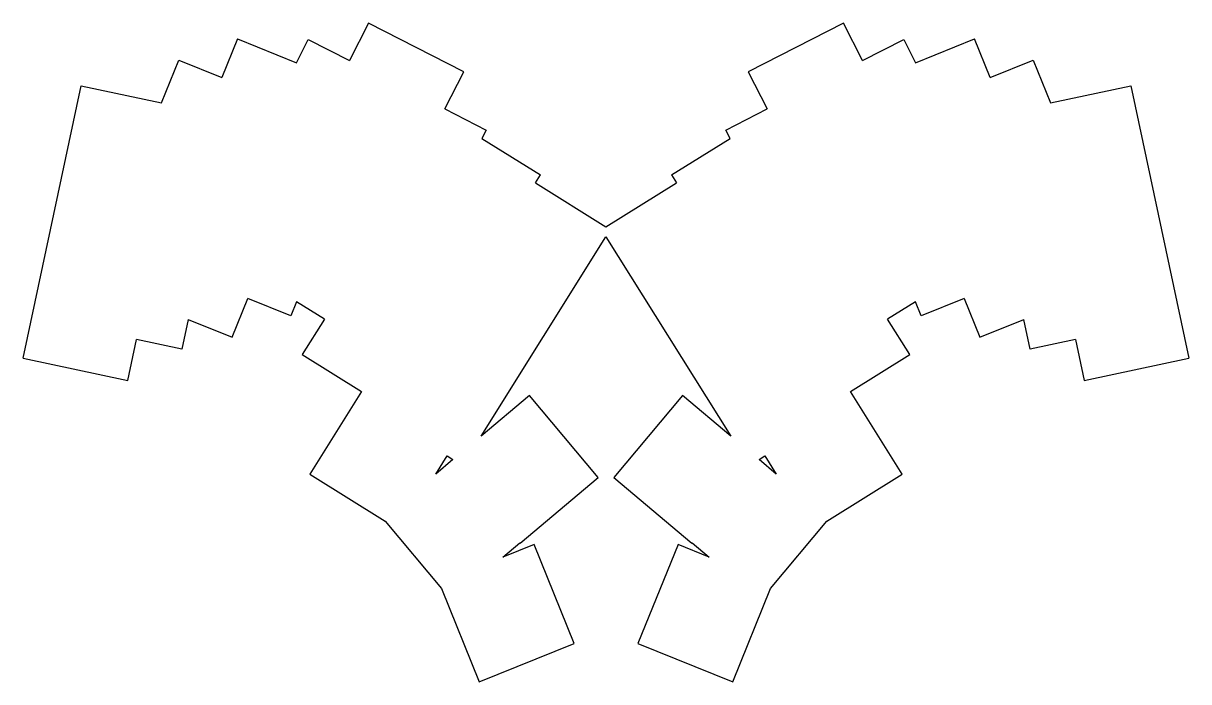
# Model space of a CAD drawing. Header units: millimetres. Extents: x -14 to 237, y -78 to 64.
import ezdxf

# ---------------------------------------------------------------- set-up
doc = ezdxf.new("R2010")
doc.units = ezdxf.units.MM

msp = doc.modelspace()

# ---------------------------------------------------------------- linework, layer by layer
for p, q in [((60.82, 63.79), (56.73, 55.77)), ((81.31, 53.35), (60.82, 63.79)), ((163.08, 63.79), (142.59, 53.35)), ((167.17, 55.77), (163.08, 63.79)), ((32.58, 60.43), (29.2, 52.08)), ((32.58, 60.43), (45.27, 55.3)), ((45.27, 55.3), (47.82, 60.31)), ((47.82, 60.31), (56.73, 55.77)), ((167.17, 55.77), (176.08, 60.31)), ((176.08, 60.31), (178.63, 55.3)), ((178.63, 55.3), (191.32, 60.43)), ((194.7, 52.08), (191.32, 60.43)), ((16.22, 46.65), (19.93, 55.83)), ((19.93, 55.83), (29.2, 52.08)), ((194.7, 52.08), (203.97, 55.83)), ((203.97, 55.83), (207.68, 46.65)), ((77.22, 45.33), (81.31, 53.35)), ((142.59, 53.35), (146.68, 45.33)), ((-13.54, -8.37), (-1.06, 50.32)), ((-1.06, 50.32), (16.22, 46.65)), ((207.68, 46.65), (224.96, 50.32)), ((224.96, 50.32), (237.44, -8.37)), ((77.22, 45.33), (86.13, 40.79)), ((137.77, 40.79), (146.68, 45.33)), ((86.13, 40.79), (85.22, 39)), ((138.68, 39), (137.77, 40.79)), ((85.22, 39), (97.85, 31.11)), ((126.05, 31.11), (138.68, 39)), ((96.79, 29.41), (97.85, 31.11)), ((126.05, 31.11), (127.11, 29.41)), ((96.79, 29.41), (111.95, 19.94)), ((111.95, 19.94), (127.11, 29.41)), ((85.1, -25.16), (111.95, 17.81)), ((111.95, 17.81), (138.8, -25.16)), ((31.42, -3.82), (34.8, 4.53)), ((44.07, 0.78), (34.8, 4.53)), ((45.29, 3.81), (44.07, 0.78)), ((51.32, 0.05), (45.29, 3.81)), ((178.61, 3.81), (172.58, 0.05)), ((179.83, 0.78), (178.61, 3.81)), ((189.1, 4.53), (179.83, 0.78)), ((189.1, 4.53), (192.48, -3.82)), ((51.32, 0.05), (46.55, -7.59)), ((177.35, -7.59), (172.58, 0.05)), ((21.98, 0), (20.61, -6.43)), ((21.98, 0), (31.42, -3.82)), ((192.48, -3.82), (201.92, 0)), ((203.29, -6.43), (201.92, 0)), ((8.96, -13.15), (10.83, -4.35)), ((20.61, -6.43), (10.83, -4.35)), ((213.07, -4.35), (203.29, -6.43)), ((213.07, -4.35), (214.94, -13.15)), ((-13.54, -8.37), (8.96, -13.15)), ((46.55, -7.59), (59.27, -15.54)), ((164.63, -15.54), (177.35, -7.59)), ((214.94, -13.15), (237.44, -8.37)), ((59.27, -15.54), (48.15, -33.34)), ((95.5, -16.43), (85.1, -25.16)), ((110.28, -34.05), (95.5, -16.43)), ((128.4, -16.43), (113.62, -34.05)), ((138.8, -25.16), (128.4, -16.43)), ((175.76, -33.34), (164.63, -15.54)), ((75.28, -33.33), (77.72, -29.42)), ((77.72, -29.42), (78.99, -30.21)), ((144.91, -30.21), (146.18, -29.42)), ((146.18, -29.42), (148.62, -33.33)), ((78.99, -30.21), (75.28, -33.33)), ((148.62, -33.33), (144.91, -30.21)), ((48.15, -33.34), (64.41, -43.51)), ((93.43, -48.19), (110.28, -34.05)), ((113.62, -34.05), (130.47, -48.19)), ((159.49, -43.51), (175.76, -33.34)), ((64.41, -43.51), (76.54, -57.96)), ((147.36, -57.96), (159.49, -43.51)), ((89.76, -51.2), (93.39, -48.15)), ((96.45, -48.5), (89.76, -51.2)), ((93.39, -48.15), (93.43, -48.19)), ((105.06, -69.83), (96.45, -48.5)), ((127.46, -48.5), (118.84, -69.83)), ((134.14, -51.2), (127.46, -48.5)), ((130.47, -48.19), (130.51, -48.15)), ((130.51, -48.15), (134.14, -51.2)), ((76.54, -57.96), (84.66, -78.07)), ((139.24, -78.07), (147.36, -57.96)), ((84.66, -78.07), (105.06, -69.83)), ((118.84, -69.83), (139.24, -78.07))]:
    msp.add_line(p, q)

doc.saveas('drawing.dxf')
